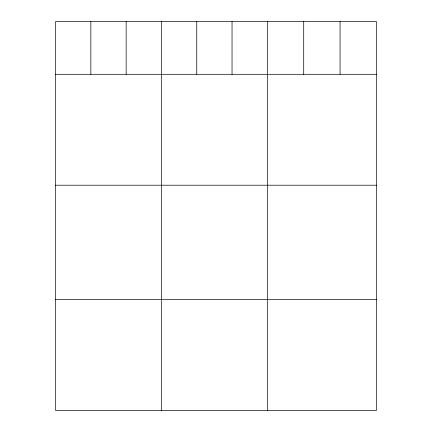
<?xml version="1.0" encoding="UTF-8"?>
<svg xmlns="http://www.w3.org/2000/svg" width="432" height="432" viewBox="0 0 432 432"><rect width="100%" height="100%" fill="white"/><g stroke="black" fill="none" stroke-linecap="round" stroke-linejoin="round"><path stroke-width="0.65" d="M376.445 74.304L376.445 410.4L55.555 410.4L55.555 21.6L376.445 21.6L376.445 74.304L55.555 74.304M55.555 185.215L376.445 185.215M55.555 299.489L376.445 299.489M340.076 21.6L340.076 74.304M303.712 21.6L303.712 74.304M267.343 21.6L267.343 410.4M232.043 21.6L232.043 74.304M196.749 21.6L196.749 74.304M161.449 21.6L161.449 410.4M126.149 21.6L126.149 74.304M90.855 21.6L90.855 74.304"/></g></svg>
